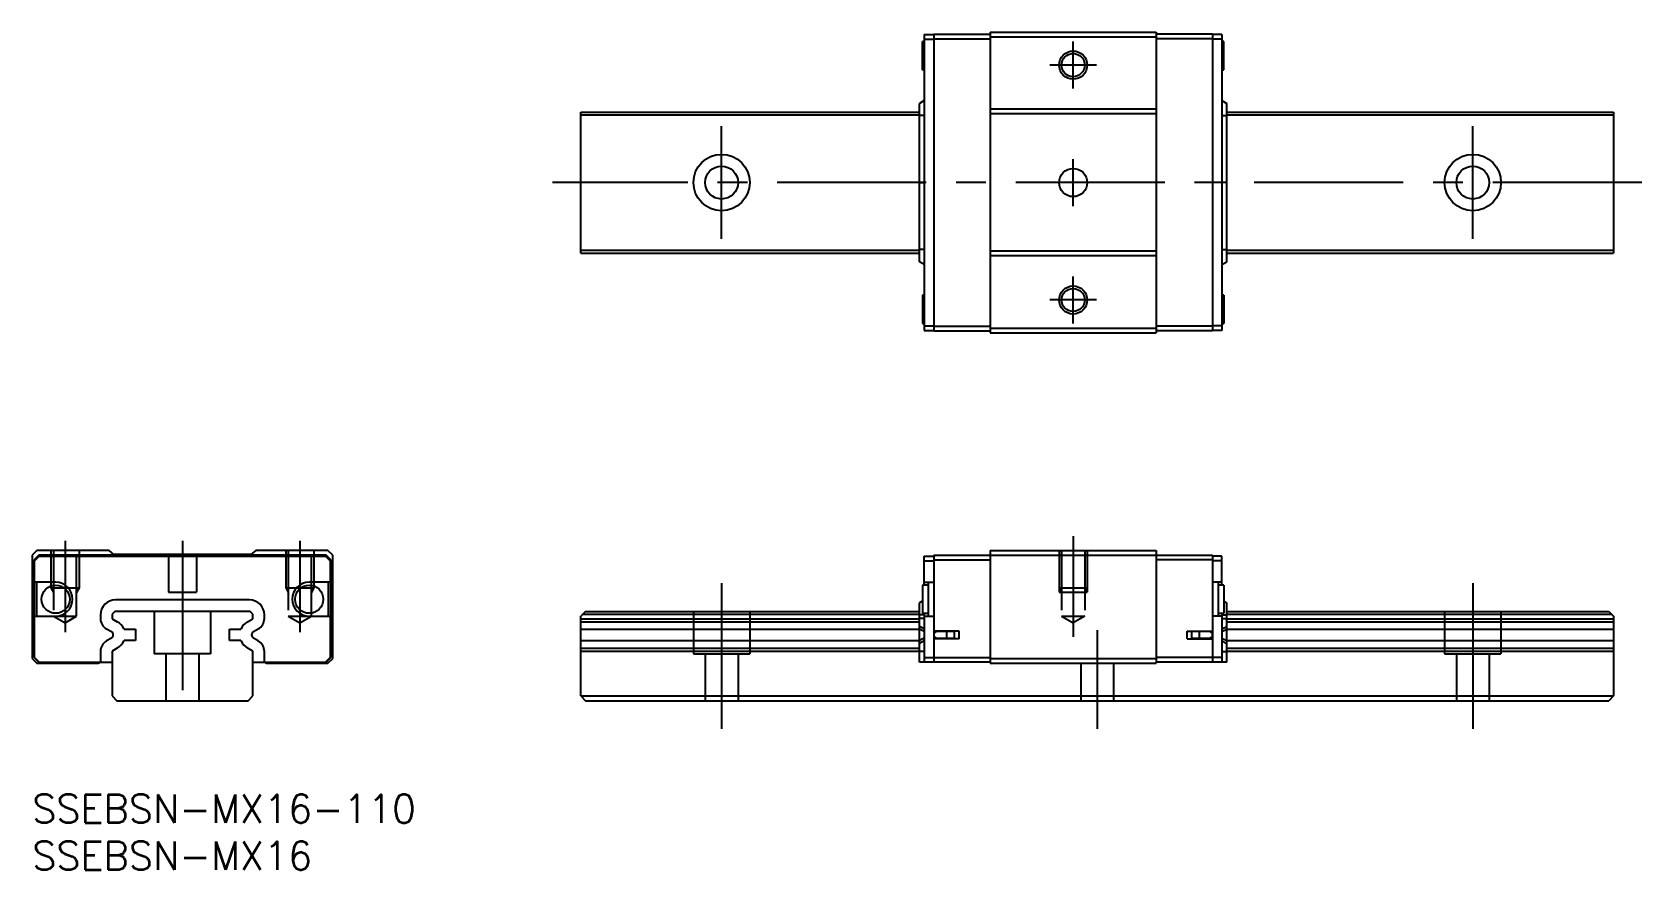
# Model space of a CAD drawing. Extents: x 0 to 171, y -8 to 81.
import ezdxf

# ---------------------------------------------------------------- set-up
doc = ezdxf.new("R2010")
doc.units = 0
doc.header["$LTSCALE"] = 0.5
doc.linetypes.add('CENTER', pattern=[50.8, 31.75, -6.35, 6.35, -6.35])
doc.linetypes.add('DASHED', pattern=[19.05, 12.7, -6.35])
for name, color, linetype in [('MSM_CENTER', 1, 'CENTER'), ('MSM_CONTINUOUS', 7, 'CONTINUOUS'), ('MSM_DASHED', 4, 'DASHED'), ('MSM_NARROW', 5, 'CONTINUOUS'), ('MSM_PART_NUMBER', 7, 'CONTINUOUS')]:
    doc.layers.add(name, color=color, linetype=linetype)
doc.styles.get("Standard").update_dxf_attribs({"font": 'txt.shx', "height": 3, "bigfont": 'bigfont.shx'})

# ---------------------------------------------------------------- blocks, each defined once
blk = doc.blocks.new('*U2')
at = {"layer": 'MSM_PART_NUMBER'}
blk.add_text('SSEBSN-MX16-110', height=3, dxfattribs=at).set_placement((0, -3))
blk = doc.blocks.new('*U3')
at = {"layer": 'MSM_PART_NUMBER'}
blk.add_text('SSEBSN-MX16', height=3, dxfattribs=at).set_placement((0, -8))

msp = doc.modelspace()

# ---------------------------------------------------------------- linework, layer by layer
at = {"layer": 'MSM_CENTER'}
for p, q in [((110.86, 75.15), (110.86, 80.15)), ((113.36, 77.65), (108.36, 77.65)), ((73.42, 59.15), (73.42, 71.15)), ((153.42, 59.15), (153.42, 71.15)), ((110.86, 62.65), (110.86, 67.65)), ((171.42, 65.15), (55.42, 65.15)), ((110.86, 50.15), (110.86, 55.15)), ((113.36, 52.65), (108.36, 52.65)), ((110.86, 27.5), (110.86, 16.79)), ((3.5, 27), (3.5, 17.29)), ((16, 27), (16, 8.5)), ((28.5, 27), (28.5, 17.29)), ((73.42, 22.5), (73.42, 7)), ((153.42, 22.5), (153.42, 7)), ((113.42, 17.5), (113.42, 7))]:
    msp.add_line(p, q, dxfattribs=at)
at = {"layer": 'MSM_CONTINUOUS'}
for p, q in [((95.01, 80.9), (95.01, 49.4)), ((95.01, 80.9), (96.01, 80.9)), ((96.01, 80.95), (96.01, 49.35)), ((96.01, 80.95), (102.01, 80.95)), ((102.01, 81.15), (102.01, 49.15)), ((102.01, 81.15), (119.71, 81.15)), ((102.01, 80.65), (119.71, 80.65)), ((119.71, 81.15), (119.71, 49.15)), ((125.71, 80.95), (119.71, 80.95)), ((125.71, 80.95), (125.71, 49.35)), ((126.71, 80.9), (125.71, 80.9)), ((126.71, 80.9), (126.71, 49.4)), ((94.81, 77.15), (94.81, 80.15)), ((95.01, 80.15), (94.81, 80.15)), ((95.01, 80.4), (96.01, 80.4)), ((96.01, 80.45), (102.01, 80.45)), ((125.71, 80.45), (119.71, 80.45)), ((126.71, 80.4), (125.71, 80.4)), ((126.91, 80.15), (126.71, 80.15)), ((126.91, 77.15), (126.91, 80.15)), ((94.81, 77.15), (95.01, 77.15)), ((126.71, 77.15), (126.91, 77.15)), ((95.01, 73.88), (94.51, 73.58)), ((126.71, 73.88), (127.21, 73.58)), ((58.42, 57.65), (58.42, 72.65)), ((58.42, 72.65), (94.51, 72.65)), ((58.42, 72.35), (94.51, 72.35)), ((94.51, 56.72), (94.51, 73.58)), ((95.01, 72.28), (94.51, 72.28)), ((119.71, 72.95), (102.01, 72.95)), ((119.71, 72.45), (102.01, 72.45)), ((126.71, 72.28), (127.21, 72.28)), ((127.21, 56.72), (127.21, 73.58)), ((127.21, 72.65), (168.42, 72.65)), ((127.21, 72.35), (168.42, 72.35)), ((168.42, 72.65), (168.42, 57.65)), ((94.51, 65.15), (95.01, 65.15)), ((127.21, 65.15), (126.71, 65.15)), ((58.42, 57.95), (94.51, 57.95)), ((58.42, 57.65), (94.51, 57.65)), ((95.01, 58.02), (94.51, 58.02)), ((95.01, 56.42), (94.51, 56.72)), ((119.71, 57.85), (102.01, 57.85)), ((119.71, 57.35), (102.01, 57.35)), ((126.71, 58.02), (127.21, 58.02)), ((126.71, 56.42), (127.21, 56.72)), ((127.21, 57.95), (168.42, 57.95)), ((127.21, 57.65), (168.42, 57.65)), ((95.01, 53.15), (94.81, 53.15)), ((94.81, 53.15), (94.81, 50.15)), ((126.91, 53.15), (126.71, 53.15)), ((126.91, 53.15), (126.91, 50.15)), ((94.81, 50.15), (95.01, 50.15)), ((95.01, 49.9), (96.01, 49.9)), ((96.01, 49.85), (102.01, 49.85)), ((125.71, 49.85), (119.71, 49.85)), ((126.71, 49.9), (125.71, 49.9)), ((126.71, 50.15), (126.91, 50.15)), ((95.01, 49.4), (96.01, 49.4)), ((96.01, 49.35), (102.01, 49.35)), ((102.01, 49.65), (119.71, 49.65)), ((102.01, 49.15), (119.71, 49.15)), ((125.71, 49.35), (119.71, 49.35)), ((126.71, 49.4), (125.71, 49.4)), ((0.5, 26), (0, 25.5)), ((8.2, 26), (0.5, 26)), ((8.7, 25.55), (8.2, 26)), ((23.8, 26), (23.3, 25.55)), ((31.5, 26), (23.8, 26)), ((32, 25.5), (31.5, 26)), ((102.01, 26), (119.71, 26)), ((102.01, 26), (102.01, 14)), ((119.71, 26), (119.71, 14)), ((0, 25.5), (0, 14.5)), ((0.7, 25.5), (0.2, 25)), ((0.2, 25), (0.2, 14.6)), ((0.25, 24.9), (0.75, 25.4)), ((0.25, 22.6), (0.25, 24.9)), ((31.3, 25.5), (0.7, 25.5)), ((0.75, 25.4), (31.25, 25.4)), ((23.3, 25.55), (8.7, 25.55)), ((31.25, 25.4), (31.75, 24.9)), ((31.8, 25), (31.3, 25.5)), ((31.75, 24.9), (31.75, 22.6)), ((31.8, 14.6), (31.8, 25)), ((32, 14.5), (32, 25.5)), ((95.01, 22.3), (95.01, 25.4)), ((95.01, 25.4), (96.01, 25.4)), ((95.01, 24.9), (96.01, 24.9)), ((96.01, 25.5), (96.01, 14.1)), ((96.01, 25.5), (125.71, 25.5)), ((96.01, 25), (102.01, 25)), ((125.71, 25), (119.71, 25)), ((125.71, 25.5), (125.71, 14.1)), ((126.71, 25.4), (125.71, 25.4)), ((126.71, 24.9), (125.71, 24.9)), ((126.71, 22.3), (126.71, 25.4)), ((2.5, 22.6), (0.25, 22.6)), ((0.45, 22.6), (0.45, 19)), ((31.75, 22.6), (29.5, 22.6)), ((31.55, 19), (31.55, 22.6)), ((95.41, 22.3), (94.81, 22.3)), ((94.81, 22.3), (94.81, 19.3)), ((95.01, 22.6), (96.01, 22.6)), ((95.41, 22.6), (95.41, 19)), ((126.71, 22.6), (125.71, 22.6)), ((126.31, 22.6), (126.31, 19)), ((126.91, 22.3), (126.31, 22.3)), ((126.91, 22.3), (126.91, 19.3)), ((23.13, 20.73), (8.87, 20.73)), ((94.81, 20.61), (94.51, 20.43)), ((126.91, 20.61), (127.21, 20.43)), ((0.25, 19), (2.5, 19)), ((0.25, 14.6), (0.25, 19)), ((7.27, 19.13), (7.27, 18.76)), ((8.8, 19.5), (8.5, 19.2)), ((8.5, 19.2), (8.5, 18.72)), ((23.2, 19.5), (8.8, 19.5)), ((23.5, 19.2), (23.2, 19.5)), ((23.5, 18.72), (23.5, 19.2)), ((24.73, 18.76), (24.73, 19.13)), ((29.5, 19), (31.75, 19)), ((31.75, 19), (31.75, 14.6)), ((58.92, 19.5), (58.42, 19)), ((58.42, 10.5), (58.42, 19)), ((58.62, 19.2), (94.51, 19.2)), ((58.92, 19.5), (94.51, 19.5)), ((94.51, 14.1), (94.51, 20.43)), ((95.01, 19.13), (94.51, 19.13)), ((94.81, 19.3), (95.41, 19.3)), ((95.01, 19.3), (95.01, 14.1)), ((95.01, 19), (96.01, 19)), ((126.71, 19), (125.71, 19)), ((126.31, 19.3), (126.91, 19.3)), ((126.71, 19.3), (126.71, 14.1)), ((126.71, 19.13), (127.21, 19.13)), ((127.21, 14.1), (127.21, 20.43)), ((127.21, 19.5), (167.92, 19.5)), ((127.21, 19.2), (168.22, 19.2)), ((167.92, 19.5), (168.42, 19)), ((168.42, 19), (168.42, 10.5)), ((7.92, 17.64), (8.43, 17.35)), ((8.5, 18.72), (9.06, 18.4)), ((9.78, 17.6), (11, 17.6)), ((11, 17.6), (11, 16.4)), ((21, 16.4), (21, 17.6)), ((21, 17.6), (22.22, 17.6)), ((22.94, 18.4), (23.5, 18.72)), ((23.57, 17.35), (24.08, 17.64)), ((58.42, 18.72), (94.51, 18.72)), ((58.42, 18.4), (94.51, 18.4)), ((58.42, 17.6), (94.51, 17.6)), ((95.01, 18.76), (94.51, 18.76)), ((95.01, 17.64), (94.51, 17.9)), ((95.01, 17.35), (94.51, 17.61)), ((98.71, 17.4), (96.01, 17.4)), ((98.21, 17.35), (96.36, 17.35)), ((96.81, 17.35), (96.81, 17.4)), ((97.27, 17.35), (97.27, 17.4)), ((97.41, 16.65), (97.41, 17.35)), ((98.21, 16.65), (98.21, 17.35)), ((98.71, 16.6), (98.71, 17.4)), ((123.01, 16.6), (123.01, 17.4)), ((123.01, 17.4), (125.71, 17.4)), ((125.36, 17.35), (123.51, 17.35)), ((123.51, 16.65), (123.51, 17.35)), ((124.31, 16.65), (124.31, 17.35)), ((124.45, 17.35), (124.45, 17.4)), ((124.91, 17.35), (124.91, 17.4)), ((126.71, 18.76), (127.21, 18.76)), ((126.71, 17.64), (127.21, 17.9)), ((126.71, 17.35), (127.21, 17.61)), ((127.21, 18.72), (168.42, 18.72)), ((127.21, 18.4), (168.42, 18.4)), ((127.21, 17.6), (168.42, 17.6)), ((8.43, 16.65), (7.92, 16.36)), ((9.06, 15.6), (8.5, 15.28)), ((11, 16.4), (9.78, 16.4)), ((22.22, 16.4), (21, 16.4)), ((23.5, 15.28), (22.94, 15.6)), ((24.08, 16.36), (23.57, 16.65)), ((58.42, 16.4), (94.51, 16.4)), ((58.42, 15.6), (94.51, 15.6)), ((95.01, 16.65), (94.51, 16.39)), ((95.01, 16.36), (94.51, 16.1)), ((98.71, 16.6), (96.01, 16.6)), ((96.36, 16.65), (98.21, 16.65)), ((96.81, 16.6), (96.81, 16.65)), ((97.27, 16.6), (97.27, 16.65)), ((123.01, 16.6), (125.71, 16.6)), ((123.51, 16.65), (125.36, 16.65)), ((124.45, 16.6), (124.45, 16.65)), ((124.91, 16.6), (124.91, 16.65)), ((126.71, 16.65), (127.21, 16.39)), ((126.71, 16.36), (127.21, 16.1)), ((127.21, 16.4), (168.42, 16.4)), ((127.21, 15.6), (168.42, 15.6)), ((0, 14.5), (0.5, 14)), ((0.2, 14.6), (0.7, 14.1)), ((0.75, 14.1), (0.25, 14.6)), ((0.5, 14), (7.03, 14)), ((0.7, 14.1), (8.5, 14.1)), ((7.03, 14), (7.24, 14.1)), ((7.27, 15.24), (7.27, 14.1)), ((8.5, 15.28), (8.5, 10.5)), ((23.5, 10.5), (23.5, 15.28)), ((23.5, 14.1), (31.3, 14.1)), ((24.73, 14.1), (24.73, 15.24)), ((24.76, 14.1), (24.97, 14)), ((24.97, 14), (31.5, 14)), ((31.75, 14.6), (31.25, 14.1)), ((31.3, 14.1), (31.8, 14.6)), ((31.5, 14), (32, 14.5)), ((58.42, 15.28), (94.51, 15.28)), ((95.01, 15.24), (94.51, 15.24)), ((102.01, 14.1), (94.51, 14.1)), ((95.01, 14.6), (102.01, 14.6)), ((102.01, 14.5), (119.71, 14.5)), ((102.01, 14), (119.71, 14)), ((126.71, 14.6), (119.71, 14.6)), ((127.21, 14.1), (119.71, 14.1)), ((126.71, 15.24), (127.21, 15.24)), ((127.21, 15.28), (168.42, 15.28)), ((8.5, 10.5), (9, 10)), ((23, 10), (23.5, 10.5)), ((58.42, 10.5), (168.42, 10.5)), ((58.42, 10.5), (58.92, 10)), ((168.42, 10.5), (167.92, 10)), ((9, 10), (23, 10)), ((58.92, 10), (167.92, 10))]:
    msp.add_line(p, q, dxfattribs=at)
for centre, radius in [((110.86, 77.65), 1.23), ((73.42, 65.15), 3), ((73.42, 65.15), 1.75), ((153.42, 65.15), 3), ((153.42, 65.15), 1.75), ((110.86, 65.15), 1.5), ((110.86, 52.65), 1.23), ((2.5, 20.8), 1.5), ((29.5, 20.8), 1.5)]:
    msp.add_circle(centre, radius, dxfattribs=at)
for centre, radius, start, end in [((2.5, 20.8), 1.8, 270, 90), ((29.5, 20.8), 1.8, 90, 270), ((8.87, 19.13), 1.6, 90, 180), ((23.13, 19.13), 1.6, 0, 90), ((8.57, 18.76), 1.3, 180, 239.9972), ((8.23, 17), 0.4, 300.0028, 59.9972), ((8.19, 16.89), 1.75, 24.1151, 60.0008), ((23.81, 16.89), 1.75, 119.9992, 155.8849), ((23.77, 17), 0.4, 120.0028, 239.9972), ((23.43, 18.76), 1.3, 300.0028, 0), ((96.36, 17), 0.35, 90, 270), ((125.36, 17), 0.35, 270, 90), ((8.57, 15.24), 1.3, 120.0028, 180), ((8.19, 17.11), 1.75, 299.9992, 335.8849), ((23.81, 17.11), 1.75, 204.1151, 240.0008), ((23.43, 15.24), 1.3, 0, 59.9972)]:
    msp.add_arc(centre, radius, start, end, dxfattribs=at)
at = {"layer": 'MSM_DASHED'}
for p, q in [((2, 26), (2, 22)), ((2.27, 26), (2.27, 19)), ((4.73, 19), (4.73, 26)), ((5, 26), (5, 22)), ((27, 26), (27, 22)), ((27.27, 26), (27.27, 19)), ((29.73, 19), (29.73, 26)), ((30, 26), (30, 22)), ((109.36, 26), (109.36, 21.55)), ((109.63, 26), (109.63, 19)), ((112.09, 26), (112.09, 19)), ((112.36, 26), (112.36, 21.55)), ((14.5, 25.55), (14.5, 21.55)), ((17.5, 25.55), (17.5, 21.55)), ((2, 22), (5, 22)), ((2, 22), (2.27, 21.53)), ((5, 22), (4.73, 21.53)), ((14.5, 21.55), (17.5, 21.55)), ((27, 22), (30, 22)), ((27, 22), (27.27, 21.53)), ((30, 22), (29.73, 21.53)), ((109.36, 22), (109.63, 21.53)), ((109.36, 22), (112.36, 22)), ((109.36, 21.55), (112.36, 21.55)), ((112.36, 22), (112.09, 21.53)), ((2.27, 19), (3.5, 18.29)), ((2.27, 19), (4.73, 19)), ((3.5, 18.29), (4.73, 19)), ((13, 19.5), (13, 15)), ((19, 19.5), (19, 15)), ((27.27, 19), (28.5, 18.29)), ((27.27, 19), (29.73, 19)), ((28.5, 18.29), (29.73, 19)), ((70.42, 19.5), (70.42, 15)), ((76.42, 19.5), (76.42, 15)), ((109.63, 19), (112.09, 19)), ((109.63, 19), (110.86, 18.29)), ((112.09, 19), (110.86, 18.29)), ((150.42, 19.5), (150.42, 15)), ((156.42, 19.5), (156.42, 15)), ((19, 15), (13, 15)), ((14.25, 15), (14.25, 10)), ((17.75, 15), (17.75, 10)), ((70.42, 15), (76.42, 15)), ((71.67, 15), (71.67, 10)), ((75.17, 15), (75.17, 10)), ((111.67, 14), (111.67, 10)), ((115.17, 14), (115.17, 10)), ((150.42, 15), (156.42, 15)), ((151.67, 15), (151.67, 10)), ((155.17, 15), (155.17, 10))]:
    msp.add_line(p, q, dxfattribs=at)
at = {"layer": 'MSM_NARROW'}
for centre in [(110.86, 77.65), (110.86, 52.65)]:
    msp.add_circle(centre, 1.5, dxfattribs=at)

# ---------------------------------------------------------------- block references
at = {"layer": 'MSM_CONTINUOUS'}
for name in ['*U2', '*U3']:
    msp.add_blockref(name, (0, 0), dxfattribs=at)

doc.saveas('drawing.dxf')
